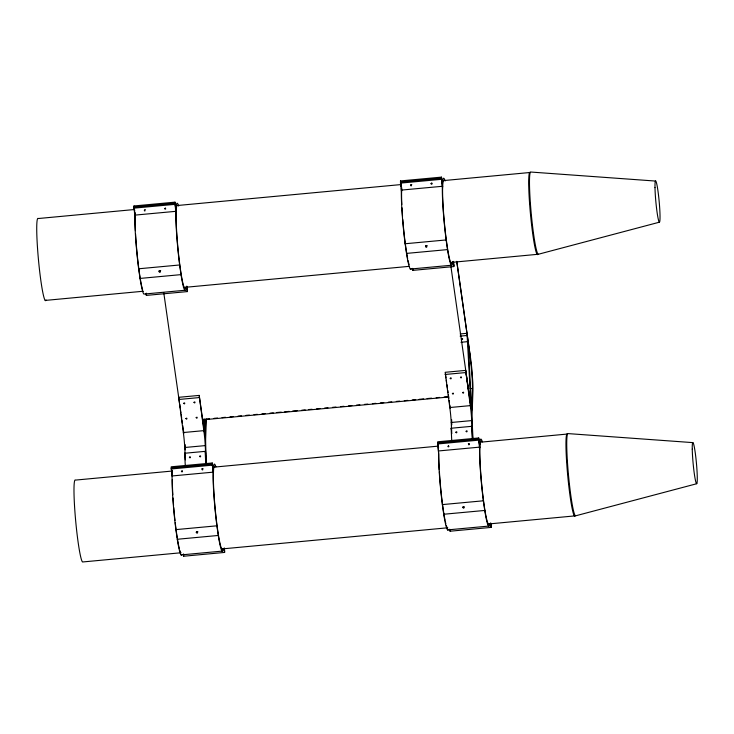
<?xml version="1.0" encoding="UTF-8"?>
<svg xmlns="http://www.w3.org/2000/svg" width="734" height="734" viewBox="0 0 734 734"><rect width="100%" height="100%" fill="white"/><g stroke="black" fill="none" stroke-linecap="round" stroke-linejoin="round"><path stroke-width="1.1" d="M145.314 209.539C142.836 210.465 145.818 211.988 144.754 210.163M159.058 270.516L159.764 271.314L160.7 270.543M425.536 245.486L426.243 246.285L427.179 245.514M184.849 290.279L143.846 294.086A43.792 3.496 84.7 0 1 140.029 278.434L138.653 268.782A43.792 3.496 84.7 0 1 134.836 217.053L133.992 205.96L174.995 202.162L175.995 209.135L176.059 207.208A43.792 3.496 84.7 0 1 178.646 206.025M135.304 212.888L135.093 218.631A41.728 3.331 84.7 0 0 135.395 230.66M187.014 286.416L187.363 291.591L146.36 295.398L146.442 293.215M186.298 286.544A43.792 3.496 84.7 0 1 181.023 274.626L179.647 264.974A43.792 3.496 84.7 0 1 175.839 213.245L174.995 202.162M181.977 554.519A43.792 3.496 84.7 0 1 177.27 539.27L175.894 529.618A43.792 3.496 84.7 0 1 172.086 477.88L171.242 466.796L212.245 462.998L213.245 469.971L213.31 468.044A43.792 3.496 84.7 0 1 215.888 466.861M185.363 459.86L184.748 447.501A15.038 1.202 84.7 0 0 183.326 432.537L178.692 397.314L199.198 395.406L204.667 433.776L203.933 418.986M224.411 548.252L224.613 552.427L183.61 556.234L183.693 554.051M206.199 464.705L205.254 445.602A15.038 1.202 84.7 0 0 203.832 430.638L199.198 395.406M205.749 419.004L205.135 435.647L204.318 419.05M206.364 419.16L205.63 439.134A58.683 4.688 84.7 0 0 206.098 455.208L206.548 464.292M223.393 548.803A43.792 3.496 84.7 0 1 218.273 535.462L216.897 525.81A43.792 3.496 84.7 0 1 213.089 474.081L212.245 462.998M411.205 268.653A43.792 3.496 84.7 0 1 406.508 253.404L405.131 243.752A43.792 3.496 84.7 0 1 401.324 192.024L400.48 180.931L441.473 177.133L442.474 184.106L442.547 182.179A43.792 3.496 84.7 0 1 445.125 180.995M401.782 187.858L401.571 193.602A41.728 3.331 84.7 0 0 401.828 204.575M453.493 261.387L453.841 266.561L412.838 270.369L412.884 269.277M452.777 261.515A43.792 3.496 84.7 0 1 447.511 249.597L446.134 239.945A43.792 3.496 84.7 0 1 442.318 188.216L441.473 177.133M448.437 529.498A43.792 3.496 84.7 0 1 443.74 514.25L442.363 504.597A43.792 3.496 84.7 0 1 438.556 452.869L437.712 441.785L478.715 437.978L479.706 444.951L479.779 443.024A43.792 3.496 84.7 0 1 482.357 441.85M451.777 433.73L451.217 422.49A15.038 1.202 84.7 0 0 449.795 407.526L445.162 372.303L465.668 370.395L471.136 408.755L467.026 333.309L460.19 333.942M490.872 523.241L491.083 527.407L450.08 531.214L450.116 530.122M472.659 439.694L471.723 420.591A15.038 1.202 84.7 0 0 470.301 405.627L465.668 370.395M469.209 394.672L450.988 266.937M472.421 388.433L471.604 410.636L468.393 345.668L470.2 358.33A21.937 1.752 84.7 0 1 472.421 388.433L470.136 388.644M489.862 523.792A43.792 3.496 84.7 0 1 484.743 510.451L483.367 500.799A43.792 3.496 84.7 0 1 479.559 449.061L478.715 437.978M203.07 468.604C200.364 469.402 203.768 470.907 202.501 469.09M411.792 184.647C408.911 186.197 413.325 186.344 410.572 184.619M197.886 531.737L196.363 531.71M469.494 443.721C466.512 445.098 471.191 445.263 468.347 443.703M464.246 506.882L462.934 506.855M165.572 208.117C162.847 208.74 166.948 209.942 165.251 208.263M182.326 470.852C179.601 471.476 183.693 472.678 181.995 470.999M659.49 222.163L538.472 254.23A41.315 3.321 84.7 0 1 531.333 214.622A41.315 3.321 84.7 0 1 530.581 172.022L655.545 181.059M696.75 483.724L575.731 515.791A41.315 3.321 84.7 0 1 568.584 476.183A41.315 3.321 84.7 0 1 567.841 433.583L692.804 442.62M431.913 183.151L431.445 183.142M448.648 445.905C446.116 446.611 450.245 447.547 448.465 445.978M134.166 209.548L38.287 218.53A41.315 3.321 84.7 0 0 38.572 260.928A41.315 3.321 84.7 0 0 46.095 300.032M177.545 205.492L401.269 184.546M443.501 180.592L530.26 172.472A41.315 3.321 84.7 0 0 530.544 214.869A41.315 3.321 84.7 0 0 538.068 253.982M45.26 300.417L143.433 291.224M183.381 287.489L409.388 266.332M450.483 262.478L537.233 254.359M172.563 471.008L75.538 480.091A41.315 3.321 84.7 0 0 75.345 517.121A41.315 3.321 84.7 0 0 82.52 561.978L180.683 552.794M213.658 467.163L438.528 446.107M480.761 442.162L567.51 434.033A41.315 3.321 84.7 0 0 567.804 476.439A41.315 3.321 84.7 0 0 575.328 515.543M221.778 548.949L447.786 527.783M487.743 524.048L574.493 515.929M133.955 207.052L174.958 203.254L176.197 211.952M400.397 183.115L441.4 179.316M133.918 208.144L174.921 204.346M401.388 190.088L442.391 186.289M134.909 215.117L175.912 211.319M405.131 243.752L446.134 239.945M138.653 268.782L179.647 264.974M406.508 253.404L447.511 249.597M140.029 278.434L181.023 274.626M410.324 269.057L451.327 265.249M460.108 336.126L466.943 335.493M460.989 342.273L467.824 341.64M445.079 374.478L465.585 372.578M178.619 399.498L199.116 397.589M206.107 419.086L209.529 418.765M214.08 418.343L217.503 418.031M222.053 417.609L225.476 417.288M230.026 416.866L233.449 416.545M237.999 416.123L241.422 415.811M245.973 415.389L249.395 415.068M253.946 414.646L257.359 414.325M261.919 413.903L265.332 413.591M269.892 413.169L273.305 412.847M276.727 412.536L281.278 412.113M284.7 411.792L289.251 411.37M292.673 411.049L297.224 410.627M301.784 410.205L305.197 409.893M308.619 409.572L312.033 409.26M316.593 408.829L320.006 408.517M324.566 408.095L327.979 407.774M332.539 407.352L335.952 407.04M340.503 406.618L343.925 406.297M348.476 405.874L351.898 405.553M356.449 405.131L359.871 404.819M364.422 404.397L367.844 404.076M372.395 403.654L375.817 403.333M380.368 402.911L383.79 402.599M388.341 402.177L391.763 401.856M396.314 401.434L399.736 401.113M404.287 400.691L407.709 400.379M412.26 399.957L415.673 399.635M419.096 399.324L423.646 398.901M427.069 398.58L431.62 398.158M436.179 397.736L439.593 397.415M444.153 396.993L447.566 396.681M202.676 419.839L448.694 397.011M449.795 407.526L470.301 405.627M183.326 432.537L203.832 430.638M451.217 422.49L471.723 420.591M184.748 447.501L205.254 445.602M451.74 440.73L451.126 428.243L471.632 426.335L472.1 428.271M185.28 465.741L184.656 453.254L205.162 451.355L205.63 453.282M437.629 443.969L478.632 440.161M171.16 468.98L212.163 465.173M438.629 450.942L479.632 447.134M172.16 475.953L213.163 472.155M442.363 504.597L483.367 500.799M175.894 529.618L216.897 525.81M443.74 514.25L484.743 510.451M177.27 539.27L218.273 535.462M447.557 529.902L488.56 526.104M181.096 554.922L222.099 551.115M202.364 469.044L201.878 468.714M451.126 428.243L451.594 430.17M184.656 453.254L185.133 455.181M456.897 262.047L470.421 357.44L456.722 261.359M442.675 186.922L441.437 178.224L400.434 182.023L401.058 186.381M453.419 262.203L453.878 265.469M479.917 447.777L478.678 439.07L437.675 442.877L438.804 454.456A41.728 3.331 84.7 0 0 439.281 469.742M490.651 523.058L491.119 526.324M453.135 261.579L453.841 266.561M490.514 523.425L491.083 527.407M445.483 374.551L445.969 377.937M446.29 380.194L446.611 382.451M446.933 384.708L447.419 388.093M447.74 390.35L448.061 392.607M448.382 394.864L448.859 398.25M449.19 400.507L449.511 402.764M449.832 405.021L450.309 408.407M438.134 444.776L438.565 447.768M400.48 180.931L401.186 185.913M401.37 188.555L401.672 190.73M412.554 268.378L412.838 270.369M449.795 529.223L450.08 531.214M186.785 286.15L187.399 290.499M213.447 472.788L212.209 464.081L171.206 467.888L172.444 476.595M224.182 548.069L224.65 551.335M186.647 286.609L187.363 291.591M224.044 548.436L224.613 552.427M163.792 292.875L179.5 402.957M179.775 404.351L180.243 408.177M180.463 409.728L180.949 413.104M181.225 414.526L181.693 418.352M181.913 419.876L182.399 423.261M182.72 425.518L183.849 433.418M133.992 205.96L134.707 210.942M171.673 469.788L172.095 472.779M134.111 208.144L135.194 215.759M146.075 293.407L146.36 295.398M183.326 554.234L183.61 556.234M473.017 439.281L472.568 430.197A58.683 4.688 84.7 0 1 472.1 414.123L472.916 391.919A24.672 1.973 84.7 0 0 472.806 382.313L471.834 369.018A24.672 1.973 84.7 0 0 470.283 356.146M471.632 426.335L472.246 438.822M205.162 451.355L205.777 463.842M451.988 262.818A41.728 3.331 84.7 0 1 446.199 239.091A41.728 3.331 84.7 0 1 442.574 189.803L442.786 184.05A41.728 3.331 84.7 0 1 444.162 180.491M409.077 264.57A41.728 3.331 84.7 0 1 408.086 260.698M407.645 258.57A41.728 3.331 84.7 0 1 402.782 219.539M402.535 216.328A41.728 3.331 84.7 0 1 401.984 207.795M222.76 548.683A41.728 3.331 84.7 0 1 216.97 524.957A41.728 3.331 84.7 0 1 213.346 475.669L213.557 469.916A41.728 3.331 84.7 0 1 214.934 466.356M180.922 552.876A41.728 3.331 84.7 0 1 179.848 550.436M179.362 548.711A41.728 3.331 84.7 0 1 177.472 539.132M177.279 537.958A41.728 3.331 84.7 0 1 175.224 522.636M174.986 520.516A41.728 3.331 84.7 0 1 173.729 507.552M173.554 505.405A41.728 3.331 84.7 0 1 173.013 498.001M172.82 494.753A41.728 3.331 84.7 0 1 172.343 479.467M185.298 449.887A58.683 4.688 84.7 0 1 185.17 444.63M185.509 287.847A41.728 3.331 84.7 0 1 179.72 264.121A41.728 3.331 84.7 0 1 176.096 214.833L176.307 209.08A41.728 3.331 84.7 0 1 177.683 205.52M142.598 289.6A41.728 3.331 84.7 0 1 141.607 285.728M141.35 284.517A41.728 3.331 84.7 0 1 135.57 233.926M489.229 523.672A41.728 3.331 84.7 0 1 483.44 499.946A41.728 3.331 84.7 0 1 479.807 450.648L480.018 444.896A41.728 3.331 84.7 0 1 481.403 441.336M447.391 527.856A41.728 3.331 84.7 0 1 446.309 525.425M445.832 523.691A41.728 3.331 84.7 0 1 445.327 521.544M445.07 520.333A41.728 3.331 84.7 0 1 439.418 471.971M451.768 424.867A58.683 4.688 84.7 0 1 451.639 419.619M159.021 271.598C160.434 274.213 161.177 269.442 159.021 271.598M183.748 403.296C184.803 405.26 185.363 401.682 183.748 403.296M185.922 418.563C186.987 420.518 187.537 416.94 185.922 418.563M193.996 402.342C195.06 404.306 195.611 400.727 193.996 402.342M196.18 417.609C197.235 419.573 197.795 415.994 196.18 417.609M196.272 532.434C197.675 535.049 198.428 530.278 196.272 532.434M425.5 246.569C426.913 249.184 427.656 244.413 425.5 246.569M431.032 183.674C432.087 185.629 432.647 182.05 431.032 183.674M450.217 378.285C451.272 380.249 451.832 376.67 450.217 378.285M452.392 393.543C453.447 395.507 454.007 391.928 452.392 393.543M460.466 377.331C461.521 379.294 462.081 375.716 460.466 377.331M462.64 392.598C463.704 394.553 464.255 390.974 462.64 392.598M462.741 507.414C464.145 510.029 464.888 505.258 462.741 507.414M461.649 338.934C462.594 340.934 463.347 337.392 461.649 338.934M189.409 457.236C190.317 459.264 191.115 455.566 189.409 457.236M199.657 456.282C200.565 458.319 201.364 454.612 199.657 456.282M455.878 432.216C456.787 434.253 457.585 430.546 455.878 432.216M466.127 431.271C467.035 433.299 467.833 429.601 466.127 431.271M692.254 449.171A20.653 1.661 84.7 0 0 696.263 483.22A20.653 1.661 84.7 0 0 695.804 457.135A20.653 1.661 84.7 0 0 692.254 449.171M654.994 187.601A20.653 1.661 84.7 0 0 659.013 221.65A20.653 1.661 84.7 0 0 658.554 195.565A20.653 1.661 84.7 0 0 654.994 187.601"/></g></svg>
